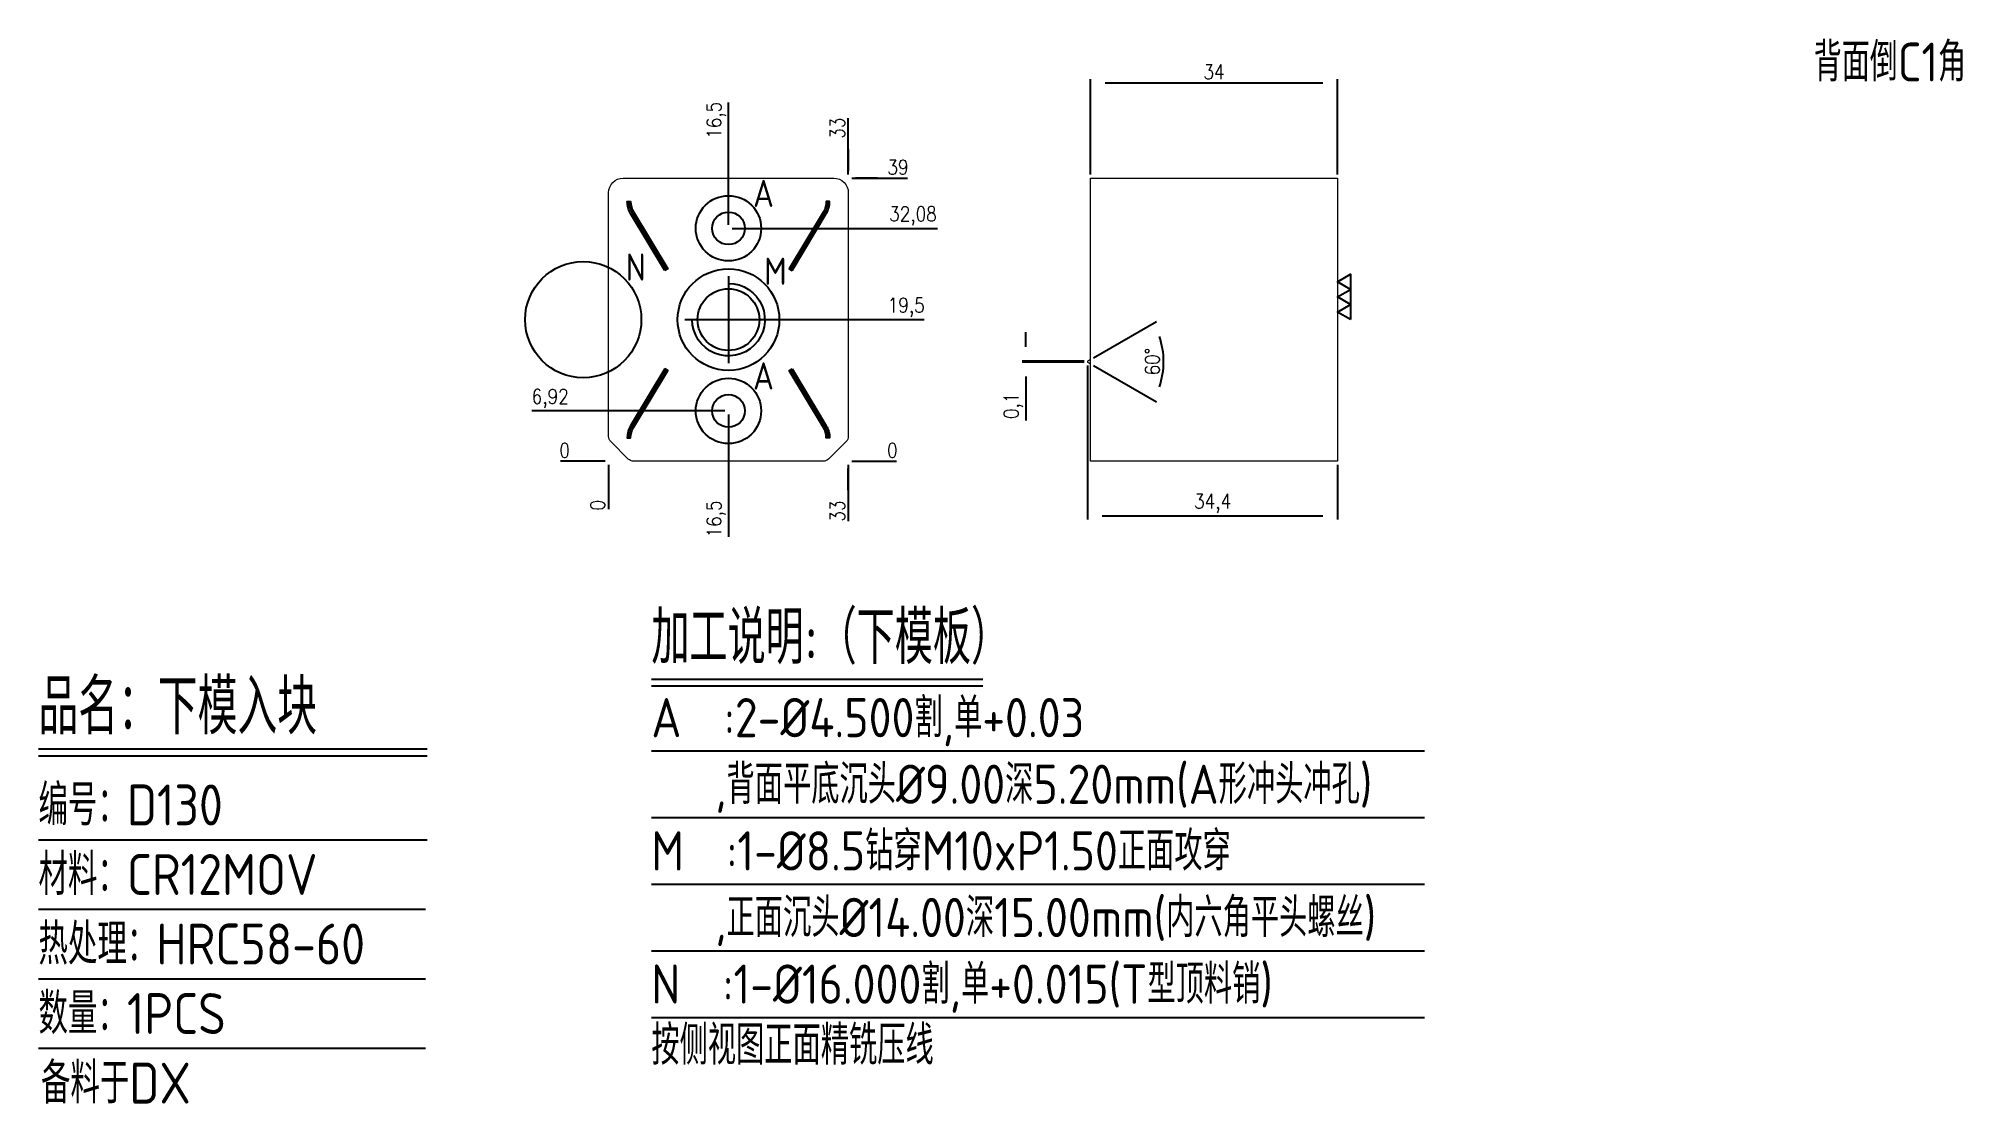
# Model space of a CAD drawing. Header units: millimetres. Extents: x 120982 to 121247, y -5222 to -5075.
import ezdxf
from ezdxf.enums import TextEntityAlignment as Align

# ---------------------------------------------------------------- set-up
doc = ezdxf.new("R2010")
doc.units = ezdxf.units.MM
doc.linetypes.add('CENTER', pattern=[0])
doc.linetypes.add('HIDDEN', pattern=[0])
for name, color, linetype in [('DIE_P', 2, 'Continuous'), ('DIM', 4, 'Continuous'), ('TEXT', 4, 'Continuous')]:
    doc.layers.add(name, color=color, linetype=linetype)
doc.styles.add('gbenor', font='gbenor.shx', dxfattribs={"bigfont": 'gbcbig.shx'})
doc.styles.get("Standard").update_dxf_attribs({"font": 'txt.shx', "width": 0.85, "bigfont": 'ctxt.shx'})
doc.dimstyles.new('T-2-WX', dxfattribs={"dimtxt": 2, "dimasz": 2, "dimexe": 0.5, "dimexo": 0.5, "dimgap": 0.5, "dimtad": 1, "dimtxsty": 'Standard', "dimblk": 'OPEN30', "dimcen": 0, "dimazin": 3, "dimtfac": 1, "dimtmove": 0, "dimatfit": 3, "dimldrblk": 'OPEN30', "dimlwd": -1, "dimlwe": -1})

# ---------------------------------------------------------------- blocks, each defined once
blk = doc.blocks.new('*D7579')
at = {"layer": 'Defpoints', "color": 0}
for p in [(121060.7, -5133.12), (121093.7, -5133.12), (121098.7, -5133.12)]:
    blk.add_point(p, dxfattribs=at)
at = {"layer": 'DIM', "color": 0}
blk.add_line((121094.2, -5133.12), (121100.33, -5133.12), dxfattribs=at)
at = {"layer": 'DIM', "color": 0, "insert": (121099.76, -5131.62), "char_height": 2, "attachment_point": 5}
blk.add_mtext('0', dxfattribs=at)
blk = doc.blocks.new('_Open30')
blk = doc.blocks.new('*D7580')
at = {"layer": 'Defpoints', "color": 0}
for p in [(121077.2, -5113.62), (121098.7, -5113.62), (121060.7, -5133.12)]:
    blk.add_point(p, dxfattribs=at)
at = {"layer": 'DIM', "color": 0}
for p, q in [((121077.7, -5113.62), (121090.7, -5113.62)), ((121090.7, -5113.62), (121094.7, -5113.62)), ((121094.7, -5113.62), (121104.14, -5113.62))]:
    blk.add_line(p, q, dxfattribs=at)
at = {"layer": 'DIM', "color": 0, "insert": (121101.67, -5111.93), "char_height": 2, "attachment_point": 5}
blk.add_mtext('19,5', dxfattribs=at)
blk = doc.blocks.new('*D7581')
at = {"layer": 'Defpoints', "color": 0}
for p in [(121077.2, -5101.04), (121098.7, -5101.04), (121060.7, -5133.12)]:
    blk.add_point(p, dxfattribs=at)
at = {"layer": 'DIM', "color": 0}
for p, q in [((121077.7, -5101.04), (121090.7, -5101.04)), ((121090.7, -5101.04), (121094.7, -5101.04)), ((121094.7, -5101.04), (121106, -5101.04))]:
    blk.add_line(p, q, dxfattribs=at)
at = {"layer": 'DIM', "color": 0, "insert": (121102.6, -5099.35), "char_height": 2, "attachment_point": 5}
blk.add_mtext('32,08', dxfattribs=at)
blk = doc.blocks.new('*D7582')
at = {"layer": 'Defpoints', "color": 0}
for p in [(121093.7, -5094.12), (121098.7, -5094.12), (121060.7, -5133.12)]:
    blk.add_point(p, dxfattribs=at)
at = {"layer": 'DIM', "color": 0}
for p, q in [((121094.2, -5094.12), (121097.7, -5094.12)), ((121097.7, -5094.12), (121094.7, -5094.12)), ((121094.7, -5094.12), (121101.87, -5094.12))]:
    blk.add_line(p, q, dxfattribs=at)
at = {"layer": 'DIM', "color": 0, "insert": (121100.53, -5092.62), "char_height": 2, "attachment_point": 5}
blk.add_mtext('39', dxfattribs=at)
blk = doc.blocks.new('*D7583')
at = {"layer": 'Defpoints', "color": 0}
for p in [(121055.7, -5133.12), (121060.7, -5133.12), (121060.7, -5133.12)]:
    blk.add_point(p, dxfattribs=at)
at = {"layer": 'DIM', "color": 0}
blk.add_line((121060.2, -5133.12), (121054.06, -5133.12), dxfattribs=at)
at = {"layer": 'DIM', "color": 0, "insert": (121054.63, -5131.62), "char_height": 2, "attachment_point": 5}
blk.add_mtext('0', dxfattribs=at)
blk = doc.blocks.new('*D7584')
at = {"layer": 'Defpoints', "color": 0}
for p in [(121055.7, -5126.2), (121077.2, -5126.2), (121060.7, -5133.12)]:
    blk.add_point(p, dxfattribs=at)
at = {"layer": 'DIM', "color": 0}
for p, q in [((121059.7, -5126.2), (121050.1, -5126.2)), ((121063.7, -5126.2), (121059.7, -5126.2)), ((121076.7, -5126.2), (121063.7, -5126.2))]:
    blk.add_line(p, q, dxfattribs=at)
at = {"layer": 'DIM', "color": 0, "insert": (121052.65, -5124.51), "char_height": 2, "attachment_point": 5}
blk.add_mtext('6,92', dxfattribs=at)
blk = doc.blocks.new('*D7585')
at = {"layer": 'Defpoints', "color": 0}
for p in [(121060.7, -5133.12), (121093.7, -5133.12), (121093.7, -5138.12)]:
    blk.add_point(p, dxfattribs=at)
at = {"layer": 'DIM', "color": 0}
for p, q in [((121093.7, -5133.62), (121093.7, -5137.12)), ((121093.7, -5137.12), (121093.7, -5134.12)), ((121093.7, -5134.12), (121093.7, -5141.37))]:
    blk.add_line(p, q, dxfattribs=at)
at = {"layer": 'DIM', "color": 0, "insert": (121092.2, -5140), "char_height": 2, "attachment_point": 5, "rotation": 90}
blk.add_mtext('33', dxfattribs=at)
blk = doc.blocks.new('*D7586')
at = {"layer": 'Defpoints', "color": 0}
for p in [(121077.2, -5126.2), (121060.7, -5133.12), (121077.2, -5138.12)]:
    blk.add_point(p, dxfattribs=at)
at = {"layer": 'DIM', "color": 0}
for p, q in [((121077.2, -5126.7), (121077.2, -5130.2)), ((121077.2, -5130.2), (121077.2, -5134.12)), ((121077.2, -5134.12), (121077.2, -5143.56))]:
    blk.add_line(p, q, dxfattribs=at)
at = {"layer": 'DIM', "color": 0, "insert": (121075.51, -5141.09), "char_height": 2, "attachment_point": 5, "rotation": 90}
blk.add_mtext('16,5', dxfattribs=at)
blk = doc.blocks.new('*D7587')
at = {"layer": 'Defpoints', "color": 0}
for p in [(121060.7, -5133.12), (121060.7, -5133.12), (121060.7, -5138.12)]:
    blk.add_point(p, dxfattribs=at)
at = {"layer": 'DIM', "color": 0}
blk.add_line((121060.7, -5133.62), (121060.7, -5139.75), dxfattribs=at)
at = {"layer": 'DIM', "color": 0, "insert": (121059.2, -5139.19), "char_height": 2, "attachment_point": 5, "rotation": 90}
blk.add_mtext('0', dxfattribs=at)
blk = doc.blocks.new('*D7588')
at = {"layer": 'Defpoints', "color": 0}
for p in [(121093.7, -5089.12), (121093.7, -5094.12), (121060.7, -5133.12)]:
    blk.add_point(p, dxfattribs=at)
at = {"layer": 'DIM', "color": 0}
for p, q in [((121093.7, -5093.12), (121093.7, -5085.87)), ((121093.7, -5093.62), (121093.7, -5090.12)), ((121093.7, -5090.12), (121093.7, -5093.12))]:
    blk.add_line(p, q, dxfattribs=at)
at = {"layer": 'DIM', "color": 0, "insert": (121092.2, -5087.24), "char_height": 2, "attachment_point": 5, "rotation": 90}
blk.add_mtext('33', dxfattribs=at)
blk = doc.blocks.new('*D7589')
at = {"layer": 'Defpoints', "color": 0}
for p in [(121077.2, -5089.12), (121077.2, -5101.04), (121060.7, -5133.12)]:
    blk.add_point(p, dxfattribs=at)
at = {"layer": 'DIM', "color": 0}
for p, q in [((121077.2, -5093.12), (121077.2, -5083.68)), ((121077.2, -5097.04), (121077.2, -5093.12)), ((121077.2, -5100.54), (121077.2, -5097.04))]:
    blk.add_line(p, q, dxfattribs=at)
at = {"layer": 'DIM', "color": 0, "insert": (121075.51, -5086.15), "char_height": 2, "attachment_point": 5, "rotation": 90}
blk.add_mtext('16,5', dxfattribs=at)
blk = doc.blocks.new('*D7590')
at = {"layer": 'Defpoints', "color": 0}
for p in [(121161.05, -5080.98), (121127.05, -5094.12), (121161.05, -5094.12)]:
    blk.add_point(p, dxfattribs=at)
at = {"layer": 'DIM', "color": 0}
for p, q in [((121127.05, -5093.62), (121127.05, -5080.48)), ((121129.05, -5080.98), (121159.05, -5080.98)), ((121161.05, -5093.62), (121161.05, -5080.48))]:
    blk.add_line(p, q, dxfattribs=at)
at = {"layer": 'DIM', "color": 0, "insert": (121144.05, -5079.48), "char_height": 2, "attachment_point": 5}
blk.add_mtext('34', dxfattribs=at)
blk = doc.blocks.new('*D7591')
at = {"layer": 'Defpoints', "color": 0}
for p in [(121126.65, -5119.46), (121161.05, -5133.12), (121161.05, -5140.64)]:
    blk.add_point(p, dxfattribs=at)
at = {"layer": 'DIM', "color": 0}
for p, q in [((121126.65, -5119.96), (121126.65, -5141.14)), ((121161.05, -5133.62), (121161.05, -5141.14)), ((121128.65, -5140.64), (121159.05, -5140.64))]:
    blk.add_line(p, q, dxfattribs=at)
at = {"layer": 'DIM', "color": 0, "insert": (121143.85, -5138.95), "char_height": 2, "attachment_point": 5}
blk.add_mtext('34,4', dxfattribs=at)
blk = doc.blocks.new('*D7592')
at = {"layer": 'Defpoints', "color": 0}
for p in [(121126.65, -5119.36), (121126.65, -5119.46), (121127.05, -5119.13), (121127.05, -5119.7), (121136.96, -5121.25)]:
    blk.add_point(p, dxfattribs=at)
at = {"layer": 'DIM', "color": 0}
for p, q in [((121127.48, -5118.88), (121136.14, -5113.89)), ((121127.48, -5119.95), (121136.14, -5124.94))]:
    blk.add_line(p, q, dxfattribs=at)
blk.add_arc((121126.56, -5119.41), 10.55, 340.8736, 19.1264, dxfattribs=at)
at = {"layer": 'DIM', "color": 0, "insert": (121135.57, -5119.41), "char_height": 2, "attachment_point": 5, "rotation": 90}
blk.add_mtext('60%%d', dxfattribs=at)
blk = doc.blocks.new('*D7593')
at = {"layer": 'Defpoints', "color": 0}
for p in [(121118.12, -5119.46), (121126.65, -5119.36), (121126.65, -5119.46)]:
    blk.add_point(p, dxfattribs=at)
at = {"layer": 'DIM', "color": 0}
for p, q in [((121118.12, -5117.36), (121118.12, -5115.36)), ((121126.15, -5119.36), (121117.62, -5119.36)), ((121126.15, -5119.46), (121117.62, -5119.46)), ((121118.12, -5119.36), (121118.12, -5119.46)), ((121118.12, -5121.46), (121118.12, -5127.54))]:
    blk.add_line(p, q, dxfattribs=at)
at = {"layer": 'DIM', "color": 0, "insert": (121116.43, -5125.5), "char_height": 2, "attachment_point": 5, "rotation": 90}
blk.add_mtext('0,1', dxfattribs=at)

msp = doc.modelspace()

# ---------------------------------------------------------------- linework, layer by layer
at = {"layer": 'DIE_P', "lineweight": 15}
msp.add_lwpolyline([(121060.698, -5129.706), (121060.698, -5096.12, -0.4142136), (121062.698, -5094.12), (121091.698, -5094.12, -0.4142136), (121093.698, -5096.12), (121093.698, -5129.706, -0.1989124), (121093.405, -5130.413), (121090.99, -5132.827, -0.1989124), (121090.283, -5133.12), (121064.112, -5133.12, -0.1989124), (121063.405, -5132.827), (121060.99, -5130.413, -0.1989124)], format="xyb", close=True, dxfattribs=at)
at = {"layer": 'DIE_P', "color": 2, "lineweight": 15}
msp.add_lwpolyline([(121127.051, -5094.12), (121161.051, -5094.12), (121161.051, -5133.12), (121127.051, -5133.12)], close=True, dxfattribs=at)
at = {"layer": 'DIE_P'}
for points in [[(121068.434, -5106.848), (121063.728, -5099.005, -0.1359299), (121063.268, -5097.343), (121063.268, -5097.334), (121063.728, -5097.334), (121063.728, -5097.343, 0.1359299), (121064.122, -5098.768), (121068.828, -5106.611)], [(121085.961, -5106.848), (121090.667, -5099.005, 0.1359299), (121091.128, -5097.343), (121091.128, -5097.334), (121090.668, -5097.334), (121090.668, -5097.343, -0.1359299), (121090.273, -5098.768), (121085.567, -5106.611)], [(121068.434, -5120.392), (121063.728, -5128.236, 0.1359299), (121063.268, -5129.898), (121063.268, -5129.906), (121063.728, -5129.906), (121063.728, -5129.898, -0.1359299), (121064.122, -5128.473), (121068.828, -5120.629)], [(121085.961, -5120.392), (121090.667, -5128.236, -0.1359299), (121091.128, -5129.898), (121091.128, -5129.906), (121090.668, -5129.906), (121090.668, -5129.898, 0.1359299), (121090.273, -5128.473), (121085.567, -5120.629)]]:
    msp.add_lwpolyline(points, format="xyb", close=True, dxfattribs=at)
for points in [[(121063.498, -5097.334), (121063.498, -5097.343, 0.1359299), (121063.925, -5098.886), (121068.631, -5106.73)], [(121090.898, -5097.334), (121090.898, -5097.343, -0.1359299), (121090.47, -5098.886), (121085.764, -5106.73)], [(121077.198, -5108.62, -2.4142136), (121072.198, -5113.62)], [(121063.498, -5129.906), (121063.498, -5129.898, -0.1359299), (121063.925, -5128.354), (121068.631, -5120.511)], [(121090.898, -5129.906), (121090.898, -5129.898, 0.1359299), (121090.47, -5128.354), (121085.764, -5120.511)]]:
    msp.add_lwpolyline(points, format="xyb", dxfattribs=at)
at = {"layer": 'DIE_P', "linetype": 'CENTER'}
for points in [[(121077.198, -5107.62), (121077.198, -5119.62)], [(121071.198, -5113.62), (121083.198, -5113.62)]]:
    msp.add_lwpolyline(points, dxfattribs=at)
at = {"layer": 'DIE_P', "color": 4}
msp.add_lwpolyline([(121162.851, -5113.61), (121161.051, -5112.571), (121162.851, -5111.531), (121161.051, -5110.492), (121162.851, -5109.453), (121161.051, -5108.414), (121162.851, -5107.374), (121162.851, -5113.61)], close=True, dxfattribs=at)
at = {"layer": 'DIE_P', "lineweight": 15, "elevation": 0}
msp.add_lwpolyline([(121127.051, -5119.132), (121126.649, -5119.364), (121126.649, -5119.464), (121127.051, -5119.696)], dxfattribs=at)
at = {"layer": 'DIE_P', "linetype": 'HIDDEN'}
for centre in [(121077.198, -5101.04), (121077.198, -5126.2)]:
    msp.add_circle(centre, 4.5, dxfattribs=at)
at = {"layer": 'DIE_P', "color": 1}
for centre, radius in [((121077.198, -5101.04), 2.25), ((121057.198, -5113.62), 8), ((121077.198, -5126.2), 2.25)]:
    msp.add_circle(centre, radius, dxfattribs=at)
at = {"layer": 'DIE_P', "linetype": 'Continuous'}
msp.add_circle((121077.198, -5113.62), 7, dxfattribs=at)
at = {"layer": 'DIE_P'}
msp.add_circle((121077.198, -5113.62), 4.25, dxfattribs=at)
at = {"layer": 'DIM', "color": 4, "linetype": 'Continuous', "lineweight": 25}
for p, q in [((120982.194, -5172.744), (121035.715, -5172.744)), ((120982.194, -5173.73), (121035.715, -5173.73)), ((120982.194, -5185.285), (121035.715, -5185.285)), ((120982.194, -5194.867), (121035.483, -5194.867)), ((120982.194, -5204.45), (121035.483, -5204.45)), ((120982.194, -5214.032), (121035.483, -5214.032))]:
    msp.add_line(p, q, dxfattribs=at)
at = {"layer": 'TEXT', "color": 3}
for p, q in [((121066.581, -5163.144), (121112.2, -5163.144)), ((121066.581, -5164.089), (121112.2, -5164.089)), ((121066.581, -5173.053), (121173.055, -5173.053)), ((121066.581, -5182.233), (121173.055, -5182.233)), ((121066.581, -5191.413), (121173.055, -5191.413)), ((121066.581, -5200.593), (121173.055, -5200.593)), ((121066.581, -5209.773), (121173.055, -5209.773))]:
    msp.add_line(p, q, dxfattribs=at)

# ---------------------------------------------------------------- texts
at = {"layer": 'DIM', "color": 3, "linetype": 'Continuous', "lineweight": 25, "style": 'gbenor'}
for s, height, p in [('品名：下模入块', 7.6094, (120982.194, -5170.771)), ('编号：D130', 5.6366, (120982.194, -5183.312)), ('材料：CR12MOV', 5.6366, (120982.194, -5192.895)), ('热处理：HRC58-60', 5.63657, (120982.194, -5202.477)), ('数量：1PCS', 5.6366, (120982.194, -5212.059)), ('备料于DX', 5.6366, (120982.536, -5221.641))]:
    msp.add_text(s, height=height, dxfattribs=at).set_placement(p)
at = {"layer": 'TEXT', "color": 4, "lineweight": 18, "style": 'gbenor'}
msp.add_text('背面倒C1角', height=5.348, dxfattribs=at).set_placement((121226.639, -5080.798))
at = {"layer": 'TEXT', "color": 4, "style": 'gbenor'}
for s, p in [('A', (121082.02, -5096.218)), ('N', (121064.424, -5106.394)), ('M', (121083.661, -5106.953)), ('A', (121082.02, -5121.378))]:
    msp.add_text(s, height=3.744, dxfattribs=at).set_placement(p, align=Align.MIDDLE_CENTER)
for s, height, p in [('加工说明:（下模板）', 7.29, (121066.581, -5161.065)), ('   ,背面平底沉头%%c9.00深5.20mm(A形冲头冲孔)', 5.4, (121066.581, -5180.343)), ('M  :1-%%c8.5钻穿M10xP1.50正面攻穿', 5.4, (121066.581, -5189.523)), ('   ,正面沉头%%C14.00深15.00mm(内六角平头螺丝)', 5.4, (121066.581, -5198.703))]:
    msp.add_text(s, height=height, dxfattribs=at).set_placement(p)
at = {"layer": 'TEXT', "color": 1, "style": 'gbenor'}
for s, p in [('A  :2-%%c4.500割,单+0.03', (121066.581, -5171.163)), ('N  :1-%%c16.000割,单+0.015(T型顶料销)', (121066.581, -5207.883))]:
    msp.add_text(s, height=5.4, dxfattribs=at).set_placement(p)
at = {"layer": 'TEXT', "color": 2, "style": 'gbenor'}
msp.add_text('按侧视图正面精铣压线', height=5.4, dxfattribs=at).set_placement((121066.581, -5216.28))

# ---------------------------------------------------------------- dimensions: what is measured, and where the dimension line sits
at = {"layer": 'DIM', "color": 4}
for base, p1, p2, picture, middle in [((121161.051, -5080.98), (121127.051, -5094.12), (121161.051, -5094.12), '*D7590', (121144.051, -5079.48)), ((121161.051, -5140.639), (121126.649, -5119.464, 0), (121161.051, -5133.12), '*D7591', (121143.85, -5138.948))]:
    dim = msp.add_linear_dim(base=base, p1=p1, p2=p2, dimstyle='T-2-WX', dxfattribs=at)
    dim.commit()
    dim.dimension.update_dxf_attribs({"geometry": picture, "text_midpoint": middle})
for feature_location, offset, dtype, origin, picture, middle in [((121077.198, -5101.04), (0, 11.92), 1, (121060.698, -5133.12), '*D7589', (121075.507, -5086.151)), ((121093.698, -5094.12), (0, 5), 1, (121060.698, -5133.12), '*D7588', (121092.198, -5087.244)), ((121093.698, -5094.12), (5, 0), 0, (121060.698, -5133.12), '*D7582', (121100.533, -5092.62)), ((121077.198, -5101.04), (21.5, 0), 0, (121060.698, -5133.12), '*D7581', (121102.598, -5099.35)), ((121077.198, -5113.62), (21.5, 0), 0, (121060.698, -5133.12), '*D7580', (121101.667, -5111.93)), ((121077.198, -5126.2), (-21.5, 0), 0, (121060.698, -5133.12), '*D7584', (121052.648, -5124.51)), ((121077.198, -5126.2), (0, -11.92), 1, (121060.698, -5133.12), '*D7586', (121075.507, -5141.089)), ((121060.697581331, -5133.120302233), (-5, 0), 0, (121060.697581331, -5133.120302233), '*D7583', (121054.630914664, -5131.620302233)), ((121093.697581351, -5133.120302233), (5, 0), 0, (121060.697581331, -5133.120302233), '*D7579', (121099.764248017, -5131.620302233)), ((121060.697581331, -5133.120302233), (0, -5), 1, (121060.697581331, -5133.120302233), '*D7587', (121059.197581331, -5139.1869689)), ((121093.698, -5133.12), (0, -5), 1, (121060.698, -5133.12), '*D7585', (121092.198, -5139.996))]:
    dim = msp.add_ordinate_dim(feature_location=feature_location, offset=offset, dtype=dtype, origin=origin, dimstyle='T-2-WX', dxfattribs=at)
    dim.commit()
    dim.dimension.update_dxf_attribs({"geometry": picture, "text_midpoint": middle})
at = {"layer": 'DIM'}
dim = msp.add_linear_dim(base=(121118.117, -5119.464), p1=(121126.649, -5119.364, 0), p2=(121126.649, -5119.464, 0), angle=90, dimstyle='T-2-WX', dxfattribs=at)
dim.commit()
dim.dimension.update_dxf_attribs({"geometry": '*D7593', "text_midpoint": (121116.427, -5125.502)})
dim = msp.add_angular_dim_2l(base=(121136.9565, -5121.24666), line1=((121127.05115, -5119.1318, 0), (121126.64911, -5119.36392, 0)), line2=((121126.64911, -5119.46392, 0), (121127.05115, -5119.69604, 0)), dimstyle='T-2-WX', dxfattribs=at)
dim.commit()
dim.dimension.update_dxf_attribs({"geometry": '*D7592', "text_midpoint": (121135.56923, -5119.41392)})

doc.saveas('drawing.dxf')
